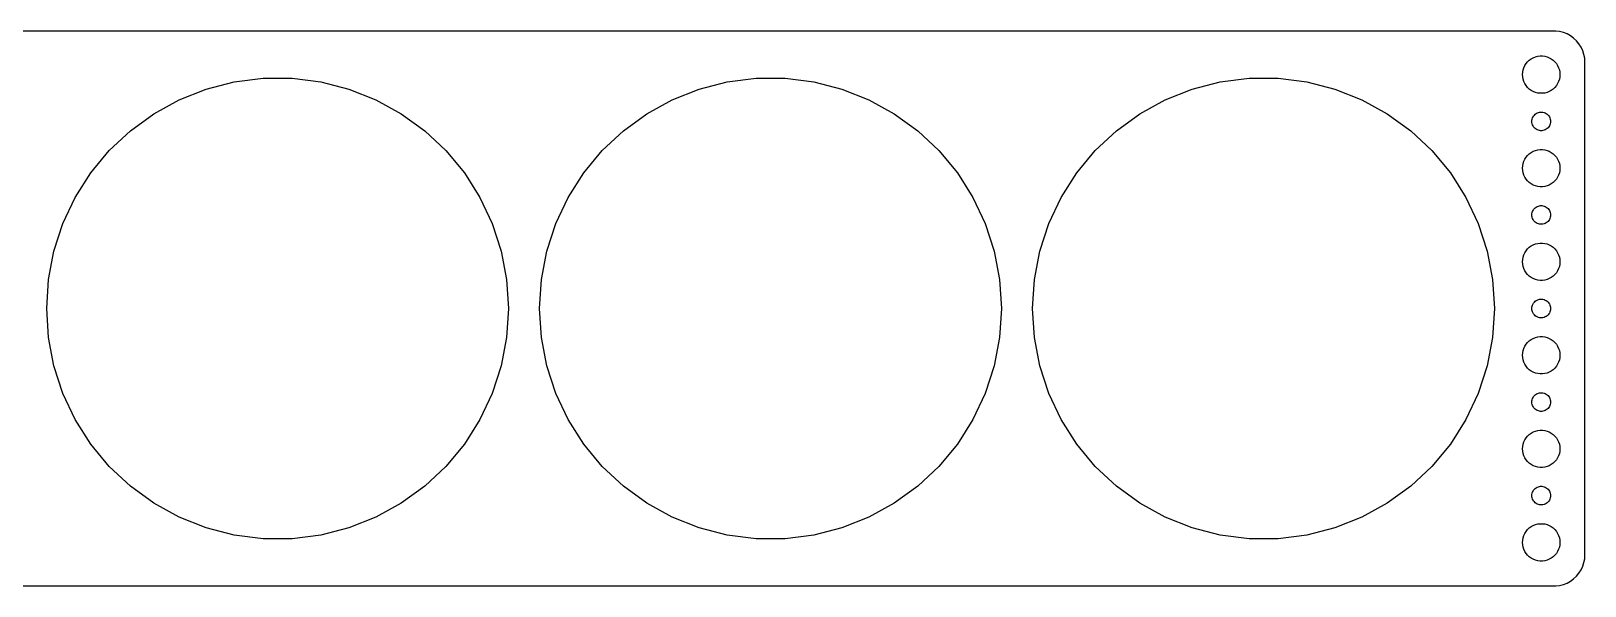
# Model space of a CAD drawing. Header units: metres. Extents: x -210 to 210, y -44 to 44.
# Drawn here: x -39.5 to 209.5, y -44.5 to 44.5 of the extents above; entities that cross this region are included whole.
import ezdxf

# ---------------------------------------------------------------- set-up
doc = ezdxf.new("R2010")
doc.units = ezdxf.units.M

msp = doc.modelspace()

# ---------------------------------------------------------------- linework, layer by layer
for p, q in [((204.814, 44.4901), (-204.814, 44.4901)), ((205.437, 44.4114), (204.814, 44.4901)), ((206.045, 44.2553), (205.437, 44.4114)), ((206.629, 44.0241), (206.045, 44.2553)), ((207.179, 43.7216), (206.629, 44.0241)), ((207.687, 43.3526), (207.179, 43.7216)), ((208.145, 42.9227), (207.687, 43.3526)), ((208.545, 42.4389), (208.145, 42.9227)), ((208.882, 41.9088), (208.545, 42.4389)), ((200.588, 39.8115), (200.893, 40.033)), ((200.893, 40.033), (201.223, 40.2145)), ((201.223, 40.2145), (201.573, 40.3532)), ((201.573, 40.3532), (201.938, 40.4469)), ((201.938, 40.4469), (202.312, 40.4941)), ((202.312, 40.4941), (202.688, 40.4941)), ((202.688, 40.4941), (203.062, 40.4469)), ((203.062, 40.4469), (203.427, 40.3532)), ((203.427, 40.3532), (203.777, 40.2145)), ((203.777, 40.2145), (204.107, 40.033)), ((204.107, 40.033), (204.412, 39.8115)), ((209.149, 41.3406), (208.882, 41.9088)), ((209.343, 40.7434), (209.149, 41.3406)), ((209.461, 40.1267), (209.343, 40.7434)), ((209.5, 39.5), (209.461, 40.1267)), ((199.5, 37.5), (199.524, 37.876)), ((199.524, 37.124), (199.5, 37.5)), ((199.524, 37.876), (199.594, 38.2461)), ((199.594, 38.2461), (199.711, 38.6044)), ((199.711, 38.6044), (199.871, 38.9453)), ((199.871, 38.9453), (200.073, 39.2634)), ((200.073, 39.2634), (200.313, 39.5536)), ((200.313, 39.5536), (200.588, 39.8115)), ((204.412, 39.8115), (204.687, 39.5536)), ((204.687, 39.5536), (204.927, 39.2634)), ((204.927, 39.2634), (205.129, 38.9453)), ((205.129, 38.9453), (205.289, 38.6044)), ((205.289, 38.6044), (205.406, 38.2461)), ((205.406, 38.2461), (205.476, 37.876)), ((205.476, 37.876), (205.5, 37.5)), ((205.5, 37.5), (205.476, 37.124)), ((209.5, -39.5), (209.5, 39.5)), ((-15.7538, 33.4786), (-11.4336, 35.1891)), ((-11.4336, 35.1891), (-6.93311, 36.3446)), ((-6.93311, 36.3446), (-2.32324, 36.927)), ((-2.32324, 36.927), (2.32324, 36.927)), ((2.32324, 36.927), (6.93311, 36.3446)), ((6.93311, 36.3446), (11.4336, 35.1891)), ((11.4336, 35.1891), (15.7538, 33.4786)), ((63.2462, 33.4786), (67.5664, 35.1891)), ((67.5664, 35.1891), (72.0669, 36.3446)), ((72.0669, 36.3446), (76.6767, 36.927)), ((76.6767, 36.927), (81.3232, 36.927)), ((81.3232, 36.927), (85.9331, 36.3446)), ((85.9331, 36.3446), (90.4336, 35.1891)), ((90.4336, 35.1891), (94.7538, 33.4786)), ((142.246, 33.4786), (146.566, 35.1891)), ((146.566, 35.1891), (151.067, 36.3446)), ((151.067, 36.3446), (155.677, 36.927)), ((155.677, 36.927), (160.323, 36.927)), ((160.323, 36.927), (164.933, 36.3446)), ((164.933, 36.3446), (169.434, 35.1891)), ((169.434, 35.1891), (173.754, 33.4786)), ((199.594, 36.7539), (199.524, 37.124)), ((199.711, 36.3956), (199.594, 36.7539)), ((199.871, 36.0547), (199.711, 36.3956)), ((200.073, 35.7366), (199.871, 36.0547)), ((200.313, 35.4464), (200.073, 35.7366)), ((200.588, 35.1885), (200.313, 35.4464)), ((200.893, 34.967), (200.588, 35.1885)), ((201.223, 34.7855), (200.893, 34.967)), ((204.107, 34.967), (203.777, 34.7855)), ((204.412, 35.1885), (204.107, 34.967)), ((204.687, 35.4464), (204.412, 35.1885)), ((204.927, 35.7366), (204.687, 35.4464)), ((205.129, 36.0547), (204.927, 35.7366)), ((205.289, 36.3956), (205.129, 36.0547)), ((205.406, 36.7539), (205.289, 36.3956)), ((205.476, 37.124), (205.406, 36.7539)), ((-19.8256, 31.2401), (-15.7538, 33.4786)), ((15.7538, 33.4786), (19.8256, 31.2401)), ((59.1744, 31.2401), (63.2462, 33.4786)), ((94.7538, 33.4786), (98.8256, 31.2401)), ((138.174, 31.2401), (142.246, 33.4786)), ((173.754, 33.4786), (177.826, 31.2401)), ((201.573, 34.6468), (201.223, 34.7855)), ((201.938, 34.5531), (201.573, 34.6468)), ((202.312, 34.5059), (201.938, 34.5531)), ((202.688, 34.5059), (202.312, 34.5059)), ((203.062, 34.5531), (202.688, 34.5059)), ((203.427, 34.6468), (203.062, 34.5531)), ((203.777, 34.7855), (203.427, 34.6468)), ((-23.5847, 28.509), (-19.8256, 31.2401)), ((19.8256, 31.2401), (23.5847, 28.509)), ((55.4153, 28.509), (59.1744, 31.2401)), ((98.8256, 31.2401), (102.585, 28.509)), ((134.415, 28.509), (138.174, 31.2401)), ((177.826, 31.2401), (181.585, 28.509)), ((201, 30), (201.012, 30.188)), ((201.012, 29.812), (201, 30)), ((201.012, 30.188), (201.047, 30.373)), ((201.047, 30.373), (201.105, 30.5522)), ((201.105, 30.5522), (201.186, 30.7226)), ((201.186, 30.7226), (201.286, 30.8817)), ((201.286, 30.8817), (201.407, 31.0268)), ((201.407, 31.0268), (201.544, 31.1558)), ((201.544, 31.1558), (201.696, 31.2665)), ((201.696, 31.2665), (201.861, 31.3572)), ((201.861, 31.3572), (202.036, 31.4266)), ((202.036, 31.4266), (202.219, 31.4734)), ((202.219, 31.4734), (202.406, 31.497)), ((202.406, 31.497), (202.594, 31.497)), ((202.594, 31.497), (202.781, 31.4734)), ((202.781, 31.4734), (202.964, 31.4266)), ((202.964, 31.4266), (203.139, 31.3572)), ((203.139, 31.3572), (203.304, 31.2665)), ((203.304, 31.2665), (203.456, 31.1558)), ((203.456, 31.1558), (203.593, 31.0268)), ((203.593, 31.0268), (203.714, 30.8817)), ((203.714, 30.8817), (203.814, 30.7226)), ((203.814, 30.7226), (203.895, 30.5522)), ((203.895, 30.5522), (203.953, 30.373)), ((203.953, 30.373), (203.988, 30.188)), ((203.988, 30.188), (204, 30)), ((204, 30), (203.988, 29.812)), ((-26.9718, 25.3282), (-23.5847, 28.509)), ((23.5847, 28.509), (26.9718, 25.3282)), ((52.0282, 25.3282), (55.4153, 28.509)), ((102.585, 28.509), (105.972, 25.3282)), ((131.028, 25.3282), (134.415, 28.509)), ((181.585, 28.509), (184.972, 25.3282)), ((201.047, 29.627), (201.012, 29.812)), ((201.105, 29.4478), (201.047, 29.627)), ((201.186, 29.2774), (201.105, 29.4478)), ((201.286, 29.1183), (201.186, 29.2774)), ((201.407, 28.9732), (201.286, 29.1183)), ((201.544, 28.8442), (201.407, 28.9732)), ((201.696, 28.7335), (201.544, 28.8442)), ((201.861, 28.6427), (201.696, 28.7335)), ((202.036, 28.5734), (201.861, 28.6427)), ((202.219, 28.5266), (202.036, 28.5734)), ((202.406, 28.503), (202.219, 28.5266)), ((202.594, 28.503), (202.406, 28.503)), ((202.781, 28.5266), (202.594, 28.503)), ((202.964, 28.5734), (202.781, 28.5266)), ((203.139, 28.6427), (202.964, 28.5734)), ((203.304, 28.7335), (203.139, 28.6427)), ((203.456, 28.8442), (203.304, 28.7335)), ((203.593, 28.9732), (203.456, 28.8442)), ((203.714, 29.1183), (203.593, 28.9732)), ((203.814, 29.2774), (203.714, 29.1183)), ((203.895, 29.4478), (203.814, 29.2774)), ((203.953, 29.627), (203.895, 29.4478)), ((203.988, 29.812), (203.953, 29.627)), ((-29.9336, 21.748), (-26.9718, 25.3282)), ((26.9718, 25.3282), (29.9336, 21.748)), ((49.0664, 21.748), (52.0282, 25.3282)), ((105.972, 25.3282), (108.934, 21.748)), ((128.066, 21.748), (131.028, 25.3282)), ((184.972, 25.3282), (187.934, 21.748)), ((200.588, 24.8115), (200.893, 25.033)), ((200.893, 25.033), (201.223, 25.2145)), ((201.223, 25.2145), (201.573, 25.3532)), ((201.573, 25.3532), (201.938, 25.4469)), ((201.938, 25.4469), (202.312, 25.4941)), ((202.312, 25.4941), (202.688, 25.4941)), ((202.688, 25.4941), (203.062, 25.4469)), ((203.062, 25.4469), (203.427, 25.3532)), ((203.427, 25.3532), (203.777, 25.2145)), ((203.777, 25.2145), (204.107, 25.033)), ((204.107, 25.033), (204.412, 24.8115)), ((199.5, 22.5), (199.524, 22.876)), ((199.524, 22.124), (199.5, 22.5)), ((199.524, 22.876), (199.594, 23.2461)), ((199.594, 23.2461), (199.711, 23.6044)), ((199.711, 23.6044), (199.871, 23.9453)), ((199.871, 23.9453), (200.073, 24.2634)), ((200.073, 24.2634), (200.313, 24.5536)), ((200.313, 24.5536), (200.588, 24.8115)), ((204.412, 24.8115), (204.687, 24.5536)), ((204.687, 24.5536), (204.927, 24.2634)), ((204.927, 24.2634), (205.129, 23.9453)), ((205.129, 23.9453), (205.289, 23.6044)), ((205.289, 23.6044), (205.406, 23.2461)), ((205.406, 23.2461), (205.476, 22.876)), ((205.476, 22.876), (205.5, 22.5)), ((205.5, 22.5), (205.476, 22.124)), ((-32.4233, 17.8249), (-29.9336, 21.748)), ((29.9336, 21.748), (32.4233, 17.8249)), ((46.5766, 17.8249), (49.0664, 21.748)), ((108.934, 21.748), (111.423, 17.8249)), ((125.577, 17.8249), (128.066, 21.748)), ((187.934, 21.748), (190.423, 17.8249)), ((199.594, 21.7539), (199.524, 22.124)), ((199.711, 21.3956), (199.594, 21.7539)), ((199.871, 21.0547), (199.711, 21.3956)), ((200.073, 20.7366), (199.871, 21.0547)), ((200.313, 20.4464), (200.073, 20.7366)), ((200.588, 20.1884), (200.313, 20.4464)), ((200.893, 19.967), (200.588, 20.1884)), ((201.223, 19.7855), (200.893, 19.967)), ((204.107, 19.967), (203.777, 19.7855)), ((204.412, 20.1884), (204.107, 19.967)), ((204.687, 20.4464), (204.412, 20.1884)), ((204.927, 20.7366), (204.687, 20.4464)), ((205.129, 21.0547), (204.927, 20.7366)), ((205.289, 21.3956), (205.129, 21.0547)), ((205.406, 21.7539), (205.289, 21.3956)), ((205.476, 22.124), (205.406, 21.7539)), ((-34.4017, 13.6206), (-32.4233, 17.8249)), ((32.4233, 17.8249), (34.4017, 13.6206)), ((44.5983, 13.6206), (46.5766, 17.8249)), ((111.423, 17.8249), (113.402, 13.6206)), ((123.598, 13.6206), (125.577, 17.8249)), ((190.423, 17.8249), (192.402, 13.6206)), ((201.573, 19.6468), (201.223, 19.7855)), ((201.938, 19.5531), (201.573, 19.6468)), ((202.312, 19.5059), (201.938, 19.5531)), ((202.688, 19.5059), (202.312, 19.5059)), ((203.062, 19.5531), (202.688, 19.5059)), ((203.427, 19.6468), (203.062, 19.5531)), ((203.777, 19.7855), (203.427, 19.6468)), ((201, 15), (201.012, 15.188)), ((201.012, 14.812), (201, 15)), ((201.012, 15.188), (201.047, 15.373)), ((201.047, 15.373), (201.105, 15.5522)), ((201.105, 15.5522), (201.186, 15.7226)), ((201.186, 15.7226), (201.286, 15.8817)), ((201.286, 15.8817), (201.407, 16.0268)), ((201.407, 16.0268), (201.544, 16.1558)), ((201.544, 16.1558), (201.696, 16.2665)), ((201.696, 16.2665), (201.861, 16.3572)), ((201.861, 16.3572), (202.036, 16.4266)), ((202.036, 16.4266), (202.219, 16.4734)), ((202.219, 16.4734), (202.406, 16.497)), ((202.406, 16.497), (202.594, 16.497)), ((202.594, 16.497), (202.781, 16.4734)), ((202.781, 16.4734), (202.964, 16.4266)), ((202.964, 16.4266), (203.139, 16.3572)), ((203.139, 16.3572), (203.304, 16.2665)), ((203.304, 16.2665), (203.456, 16.1558)), ((203.456, 16.1558), (203.593, 16.0268)), ((203.593, 16.0268), (203.714, 15.8817)), ((203.714, 15.8817), (203.814, 15.7226)), ((203.814, 15.7226), (203.895, 15.5522)), ((203.895, 15.5522), (203.953, 15.373)), ((203.953, 15.373), (203.988, 15.188)), ((203.988, 15.188), (204, 15)), ((204, 15), (203.988, 14.812)), ((-35.8376, 9.20152), (-34.4017, 13.6206)), ((34.4017, 13.6206), (35.8376, 9.20152)), ((43.1624, 9.20152), (44.5983, 13.6206)), ((113.402, 13.6206), (114.838, 9.20152)), ((122.162, 9.20152), (123.598, 13.6206)), ((192.402, 13.6206), (193.838, 9.20152)), ((201.047, 14.627), (201.012, 14.812)), ((201.105, 14.4478), (201.047, 14.627)), ((201.186, 14.2774), (201.105, 14.4478)), ((201.286, 14.1183), (201.186, 14.2774)), ((201.407, 13.9732), (201.286, 14.1183)), ((201.544, 13.8442), (201.407, 13.9732)), ((201.696, 13.7335), (201.544, 13.8442)), ((201.861, 13.6427), (201.696, 13.7335)), ((202.036, 13.5734), (201.861, 13.6427)), ((202.219, 13.5266), (202.036, 13.5734)), ((202.406, 13.5029), (202.219, 13.5266)), ((202.594, 13.5029), (202.406, 13.5029)), ((202.781, 13.5266), (202.594, 13.5029)), ((202.964, 13.5734), (202.781, 13.5266)), ((203.139, 13.6427), (202.964, 13.5734)), ((203.304, 13.7335), (203.139, 13.6427)), ((203.456, 13.8442), (203.304, 13.7335)), ((203.593, 13.9732), (203.456, 13.8442)), ((203.714, 14.1183), (203.593, 13.9732)), ((203.814, 14.2774), (203.714, 14.1183)), ((203.895, 14.4478), (203.814, 14.2774)), ((203.953, 14.627), (203.895, 14.4478)), ((203.988, 14.812), (203.953, 14.627)), ((200.588, 9.81154), (200.893, 10.033)), ((200.893, 10.033), (201.223, 10.2145)), ((201.223, 10.2145), (201.573, 10.3532)), ((201.573, 10.3532), (201.938, 10.4469)), ((201.938, 10.4469), (202.312, 10.4941)), ((202.312, 10.4941), (202.688, 10.4941)), ((202.688, 10.4941), (203.062, 10.4469)), ((203.062, 10.4469), (203.427, 10.3532)), ((203.427, 10.3532), (203.777, 10.2145)), ((203.777, 10.2145), (204.107, 10.033)), ((204.107, 10.033), (204.412, 9.81154)), ((-36.7082, 4.63733), (-35.8376, 9.20152)), ((35.8376, 9.20152), (36.7082, 4.63733)), ((42.2917, 4.63733), (43.1624, 9.20152)), ((114.838, 9.20152), (115.708, 4.63733)), ((121.292, 4.63733), (122.162, 9.20152)), ((193.838, 9.20152), (194.708, 4.63733)), ((199.5, 7.5), (199.524, 7.87599)), ((199.524, 7.12399), (199.5, 7.5)), ((199.524, 7.87599), (199.594, 8.24606)), ((199.594, 8.24606), (199.711, 8.60437)), ((199.711, 8.60437), (199.871, 8.94525)), ((199.871, 8.94525), (200.073, 9.26335)), ((200.073, 9.26335), (200.313, 9.55363)), ((200.313, 9.55363), (200.588, 9.81154)), ((204.412, 9.81154), (204.687, 9.55363)), ((204.687, 9.55363), (204.927, 9.26335)), ((204.927, 9.26335), (205.129, 8.94525)), ((205.129, 8.94525), (205.289, 8.60437)), ((205.289, 8.60437), (205.406, 8.24606)), ((205.406, 8.24606), (205.476, 7.87599)), ((205.476, 7.87599), (205.5, 7.5)), ((205.5, 7.5), (205.476, 7.12399)), ((199.594, 6.75392), (199.524, 7.12399)), ((199.711, 6.39561), (199.594, 6.75392)), ((199.871, 6.05473), (199.711, 6.39561)), ((200.073, 5.73663), (199.871, 6.05473)), ((200.313, 5.44635), (200.073, 5.73663)), ((200.588, 5.18845), (200.313, 5.44635)), ((200.893, 4.96701), (200.588, 5.18845)), ((204.412, 5.18845), (204.107, 4.96701)), ((204.687, 5.44635), (204.412, 5.18845)), ((204.927, 5.73663), (204.687, 5.44635)), ((205.129, 6.05473), (204.927, 5.73663)), ((205.289, 6.39561), (205.129, 6.05473)), ((205.406, 6.75392), (205.289, 6.39561)), ((205.476, 7.12399), (205.406, 6.75392)), ((-37, 0), (-36.7082, 4.63733)), ((36.7082, 4.63733), (37, 0)), ((42, 0), (42.2917, 4.63733)), ((115.708, 4.63733), (116, 0)), ((121, 0), (121.292, 4.63733)), ((194.708, 4.63733), (195, 0)), ((201.223, 4.78551), (200.893, 4.96701)), ((201.573, 4.64682), (201.223, 4.78551)), ((201.938, 4.55313), (201.573, 4.64682)), ((202.312, 4.50591), (201.938, 4.55313)), ((202.688, 4.50591), (202.312, 4.50591)), ((203.062, 4.55313), (202.688, 4.50591)), ((203.427, 4.64682), (203.062, 4.55313)), ((203.777, 4.78551), (203.427, 4.64682)), ((204.107, 4.96701), (203.777, 4.78551)), ((-36.7082, -4.63733), (-37, 0)), ((37, 0), (36.7082, -4.63733)), ((42.2917, -4.63733), (42, 0)), ((116, 0), (115.708, -4.63733)), ((121.292, -4.63733), (121, 0)), ((195, 0), (194.708, -4.63733)), ((201, 0), (201.012, 0.18799)), ((201.012, -0.18799), (201, 0)), ((201.012, 0.18799), (201.047, 0.37303)), ((201.047, 0.37303), (201.105, 0.55219)), ((201.105, 0.55219), (201.186, 0.72263)), ((201.186, 0.72263), (201.286, 0.88167)), ((201.286, 0.88167), (201.407, 1.02681)), ((201.407, 1.02681), (201.544, 1.15576)), ((201.544, 1.15576), (201.696, 1.26648)), ((201.696, 1.26648), (201.861, 1.35724)), ((201.861, 1.35724), (202.036, 1.42657)), ((202.036, 1.42657), (202.219, 1.47342)), ((202.219, 1.47342), (202.406, 1.49704)), ((202.406, 1.49704), (202.594, 1.49704)), ((202.594, 1.49704), (202.781, 1.47342)), ((202.781, 1.47342), (202.964, 1.42657)), ((202.964, 1.42657), (203.139, 1.35724)), ((203.139, 1.35724), (203.304, 1.26648)), ((203.304, 1.26648), (203.456, 1.15576)), ((203.456, 1.15576), (203.593, 1.02681)), ((203.593, 1.02681), (203.714, 0.88167)), ((203.714, 0.88167), (203.814, 0.72263)), ((203.814, 0.72263), (203.895, 0.55219)), ((203.895, 0.55219), (203.953, 0.37303)), ((203.953, 0.37303), (203.988, 0.18799)), ((203.988, 0.18799), (204, 0)), ((204, 0), (203.988, -0.18799)), ((201.047, -0.37303), (201.012, -0.18799)), ((201.105, -0.55219), (201.047, -0.37303)), ((201.186, -0.72263), (201.105, -0.55219)), ((201.286, -0.88167), (201.186, -0.72263)), ((201.407, -1.02681), (201.286, -0.88167)), ((201.544, -1.15576), (201.407, -1.02681)), ((201.696, -1.26648), (201.544, -1.15576)), ((201.861, -1.35724), (201.696, -1.26648)), ((202.036, -1.42657), (201.861, -1.35724)), ((202.219, -1.47342), (202.036, -1.42657)), ((202.406, -1.49704), (202.219, -1.47342)), ((202.594, -1.49704), (202.406, -1.49704)), ((202.781, -1.47342), (202.594, -1.49704)), ((202.964, -1.42657), (202.781, -1.47342)), ((203.139, -1.35724), (202.964, -1.42657)), ((203.304, -1.26648), (203.139, -1.35724)), ((203.456, -1.15576), (203.304, -1.26648)), ((203.593, -1.02681), (203.456, -1.15576)), ((203.714, -0.88167), (203.593, -1.02681)), ((203.814, -0.72263), (203.714, -0.88167)), ((203.895, -0.55219), (203.814, -0.72263)), ((203.953, -0.37303), (203.895, -0.55219)), ((203.988, -0.18799), (203.953, -0.37303)), ((-35.8376, -9.20152), (-36.7082, -4.63733)), ((36.7082, -4.63733), (35.8376, -9.20152)), ((43.1624, -9.20152), (42.2917, -4.63733)), ((115.708, -4.63733), (114.838, -9.20152)), ((122.162, -9.20152), (121.292, -4.63733)), ((194.708, -4.63733), (193.838, -9.20152)), ((200.588, -5.18845), (200.893, -4.96701)), ((200.893, -4.96701), (201.223, -4.78551)), ((201.223, -4.78551), (201.573, -4.64682)), ((201.573, -4.64682), (201.938, -4.55313)), ((201.938, -4.55313), (202.312, -4.50591)), ((202.312, -4.50591), (202.688, -4.50591)), ((202.688, -4.50591), (203.062, -4.55313)), ((203.062, -4.55313), (203.427, -4.64682)), ((203.427, -4.64682), (203.777, -4.78551)), ((203.777, -4.78551), (204.107, -4.96701)), ((204.107, -4.96701), (204.412, -5.18845)), ((199.5, -7.5), (199.524, -7.12399)), ((199.524, -7.12399), (199.594, -6.75392)), ((199.594, -6.75392), (199.711, -6.39561)), ((199.711, -6.39561), (199.871, -6.05473)), ((199.871, -6.05473), (200.073, -5.73663)), ((200.073, -5.73663), (200.313, -5.44635)), ((200.313, -5.44635), (200.588, -5.18845)), ((204.412, -5.18845), (204.687, -5.44635)), ((204.687, -5.44635), (204.927, -5.73663)), ((204.927, -5.73663), (205.129, -6.05473)), ((205.129, -6.05473), (205.289, -6.39561)), ((205.289, -6.39561), (205.406, -6.75392)), ((205.406, -6.75392), (205.476, -7.12399)), ((205.476, -7.12399), (205.5, -7.5)), ((-34.4017, -13.6206), (-35.8376, -9.20152)), ((35.8376, -9.20152), (34.4017, -13.6206)), ((44.5983, -13.6206), (43.1624, -9.20152)), ((114.838, -9.20152), (113.402, -13.6206)), ((123.598, -13.6206), (122.162, -9.20152)), ((193.838, -9.20152), (192.402, -13.6206)), ((199.524, -7.87599), (199.5, -7.5)), ((199.594, -8.24606), (199.524, -7.87599)), ((199.711, -8.60437), (199.594, -8.24606)), ((199.871, -8.94525), (199.711, -8.60437)), ((200.073, -9.26335), (199.871, -8.94525)), ((200.313, -9.55363), (200.073, -9.26335)), ((200.588, -9.81154), (200.313, -9.55363)), ((200.893, -10.033), (200.588, -9.81154)), ((204.412, -9.81154), (204.107, -10.033)), ((204.687, -9.55363), (204.412, -9.81154)), ((204.927, -9.26335), (204.687, -9.55363)), ((205.129, -8.94525), (204.927, -9.26335)), ((205.289, -8.60437), (205.129, -8.94525)), ((205.406, -8.24606), (205.289, -8.60437)), ((205.476, -7.87599), (205.406, -8.24606)), ((205.5, -7.5), (205.476, -7.87599)), ((201.223, -10.2145), (200.893, -10.033)), ((201.573, -10.3532), (201.223, -10.2145)), ((201.938, -10.4469), (201.573, -10.3532)), ((202.312, -10.4941), (201.938, -10.4469)), ((202.688, -10.4941), (202.312, -10.4941)), ((203.062, -10.4469), (202.688, -10.4941)), ((203.427, -10.3532), (203.062, -10.4469)), ((203.777, -10.2145), (203.427, -10.3532)), ((204.107, -10.033), (203.777, -10.2145)), ((-32.4233, -17.8249), (-34.4017, -13.6206)), ((34.4017, -13.6206), (32.4233, -17.8249)), ((46.5766, -17.8249), (44.5983, -13.6206)), ((113.402, -13.6206), (111.423, -17.8249)), ((125.577, -17.8249), (123.598, -13.6206)), ((192.402, -13.6206), (190.423, -17.8249)), ((201, -15), (201.012, -14.812)), ((201.012, -14.812), (201.047, -14.627)), ((201.047, -14.627), (201.105, -14.4478)), ((201.105, -14.4478), (201.186, -14.2774)), ((201.186, -14.2774), (201.286, -14.1183)), ((201.286, -14.1183), (201.407, -13.9732)), ((201.407, -13.9732), (201.544, -13.8442)), ((201.544, -13.8442), (201.696, -13.7335)), ((201.696, -13.7335), (201.861, -13.6427)), ((201.861, -13.6427), (202.036, -13.5734)), ((202.036, -13.5734), (202.219, -13.5266)), ((202.219, -13.5266), (202.406, -13.5029)), ((202.406, -13.5029), (202.594, -13.5029)), ((202.594, -13.5029), (202.781, -13.5266)), ((202.781, -13.5266), (202.964, -13.5734)), ((202.964, -13.5734), (203.139, -13.6427)), ((203.139, -13.6427), (203.304, -13.7335)), ((203.304, -13.7335), (203.456, -13.8442)), ((203.456, -13.8442), (203.593, -13.9732)), ((203.593, -13.9732), (203.714, -14.1183)), ((203.714, -14.1183), (203.814, -14.2774)), ((203.814, -14.2774), (203.895, -14.4478)), ((203.895, -14.4478), (203.953, -14.627)), ((203.953, -14.627), (203.988, -14.812)), ((203.988, -14.812), (204, -15)), ((201.012, -15.188), (201, -15)), ((201.047, -15.373), (201.012, -15.188)), ((201.105, -15.5522), (201.047, -15.373)), ((201.186, -15.7226), (201.105, -15.5522)), ((201.286, -15.8817), (201.186, -15.7226)), ((201.407, -16.0268), (201.286, -15.8817)), ((201.544, -16.1558), (201.407, -16.0268)), ((201.696, -16.2665), (201.544, -16.1558)), ((201.861, -16.3572), (201.696, -16.2665)), ((202.036, -16.4266), (201.861, -16.3572)), ((202.219, -16.4734), (202.036, -16.4266)), ((202.406, -16.497), (202.219, -16.4734)), ((202.594, -16.497), (202.406, -16.497)), ((202.781, -16.4734), (202.594, -16.497)), ((202.964, -16.4266), (202.781, -16.4734)), ((203.139, -16.3572), (202.964, -16.4266)), ((203.304, -16.2665), (203.139, -16.3572)), ((203.456, -16.1558), (203.304, -16.2665)), ((203.593, -16.0268), (203.456, -16.1558)), ((203.714, -15.8817), (203.593, -16.0268)), ((203.814, -15.7226), (203.714, -15.8817)), ((203.895, -15.5522), (203.814, -15.7226)), ((203.953, -15.373), (203.895, -15.5522)), ((203.988, -15.188), (203.953, -15.373)), ((204, -15), (203.988, -15.188)), ((-29.9336, -21.748), (-32.4233, -17.8249)), ((32.4233, -17.8249), (29.9336, -21.748)), ((49.0664, -21.748), (46.5766, -17.8249)), ((111.423, -17.8249), (108.934, -21.748)), ((128.066, -21.748), (125.577, -17.8249)), ((190.423, -17.8249), (187.934, -21.748)), ((200.893, -19.967), (201.223, -19.7855)), ((201.223, -19.7855), (201.573, -19.6468)), ((201.573, -19.6468), (201.938, -19.5531)), ((201.938, -19.5531), (202.312, -19.5059)), ((202.312, -19.5059), (202.688, -19.5059)), ((202.688, -19.5059), (203.062, -19.5531)), ((203.062, -19.5531), (203.427, -19.6468)), ((203.427, -19.6468), (203.777, -19.7855)), ((203.777, -19.7855), (204.107, -19.967)), ((-26.9718, -25.3282), (-29.9336, -21.748)), ((29.9336, -21.748), (26.9718, -25.3282)), ((52.0282, -25.3282), (49.0664, -21.748)), ((108.934, -21.748), (105.972, -25.3282)), ((131.028, -25.3282), (128.066, -21.748)), ((187.934, -21.748), (184.972, -25.3282)), ((199.5, -22.5), (199.524, -22.124)), ((199.524, -22.124), (199.594, -21.7539)), ((199.594, -21.7539), (199.711, -21.3956)), ((199.711, -21.3956), (199.871, -21.0547)), ((199.871, -21.0547), (200.073, -20.7366)), ((200.073, -20.7366), (200.313, -20.4464)), ((200.313, -20.4464), (200.588, -20.1884)), ((200.588, -20.1884), (200.893, -19.967)), ((204.107, -19.967), (204.412, -20.1884)), ((204.412, -20.1884), (204.687, -20.4464)), ((204.687, -20.4464), (204.927, -20.7366)), ((204.927, -20.7366), (205.129, -21.0547)), ((205.129, -21.0547), (205.289, -21.3956)), ((205.289, -21.3956), (205.406, -21.7539)), ((205.406, -21.7539), (205.476, -22.124)), ((205.476, -22.124), (205.5, -22.5)), ((199.524, -22.876), (199.5, -22.5)), ((199.594, -23.2461), (199.524, -22.876)), ((199.711, -23.6044), (199.594, -23.2461)), ((199.871, -23.9453), (199.711, -23.6044)), ((200.073, -24.2634), (199.871, -23.9453)), ((200.313, -24.5536), (200.073, -24.2634)), ((200.588, -24.8115), (200.313, -24.5536)), ((200.893, -25.033), (200.588, -24.8115)), ((204.412, -24.8115), (204.107, -25.033)), ((204.687, -24.5536), (204.412, -24.8115)), ((204.927, -24.2634), (204.687, -24.5536)), ((205.129, -23.9453), (204.927, -24.2634)), ((205.289, -23.6044), (205.129, -23.9453)), ((205.406, -23.2461), (205.289, -23.6044)), ((205.476, -22.876), (205.406, -23.2461)), ((205.5, -22.5), (205.476, -22.876)), ((-23.5847, -28.509), (-26.9718, -25.3282)), ((26.9718, -25.3282), (23.5847, -28.509)), ((55.4153, -28.509), (52.0282, -25.3282)), ((105.972, -25.3282), (102.585, -28.509)), ((134.415, -28.509), (131.028, -25.3282)), ((184.972, -25.3282), (181.585, -28.509)), ((201.223, -25.2145), (200.893, -25.033)), ((201.573, -25.3532), (201.223, -25.2145)), ((201.938, -25.4469), (201.573, -25.3532)), ((202.312, -25.4941), (201.938, -25.4469)), ((202.688, -25.4941), (202.312, -25.4941)), ((203.062, -25.4469), (202.688, -25.4941)), ((203.427, -25.3532), (203.062, -25.4469)), ((203.777, -25.2145), (203.427, -25.3532)), ((204.107, -25.033), (203.777, -25.2145)), ((-19.8256, -31.2401), (-23.5847, -28.509)), ((23.5847, -28.509), (19.8256, -31.2401)), ((59.1744, -31.2401), (55.4153, -28.509)), ((102.585, -28.509), (98.8256, -31.2401)), ((138.174, -31.2401), (134.415, -28.509)), ((181.585, -28.509), (177.826, -31.2401)), ((201, -30), (201.012, -29.812)), ((201.012, -29.812), (201.047, -29.627)), ((201.047, -29.627), (201.105, -29.4478)), ((201.105, -29.4478), (201.186, -29.2774)), ((201.186, -29.2774), (201.286, -29.1183)), ((201.286, -29.1183), (201.407, -28.9732)), ((201.407, -28.9732), (201.544, -28.8442)), ((201.544, -28.8442), (201.696, -28.7335)), ((201.696, -28.7335), (201.861, -28.6427)), ((201.861, -28.6427), (202.036, -28.5734)), ((202.036, -28.5734), (202.219, -28.5266)), ((202.219, -28.5266), (202.406, -28.503)), ((202.406, -28.503), (202.594, -28.503)), ((202.594, -28.503), (202.781, -28.5266)), ((202.781, -28.5266), (202.964, -28.5734)), ((202.964, -28.5734), (203.139, -28.6427)), ((203.139, -28.6427), (203.304, -28.7335)), ((203.304, -28.7335), (203.456, -28.8442)), ((203.456, -28.8442), (203.593, -28.9732)), ((203.593, -28.9732), (203.714, -29.1183)), ((203.714, -29.1183), (203.814, -29.2774)), ((203.814, -29.2774), (203.895, -29.4478)), ((203.895, -29.4478), (203.953, -29.627)), ((203.953, -29.627), (203.988, -29.812)), ((203.988, -29.812), (204, -30)), ((-15.7538, -33.4786), (-19.8256, -31.2401)), ((19.8256, -31.2401), (15.7538, -33.4786)), ((63.2462, -33.4786), (59.1744, -31.2401)), ((98.8256, -31.2401), (94.7538, -33.4786)), ((142.246, -33.4786), (138.174, -31.2401)), ((177.826, -31.2401), (173.754, -33.4786)), ((201.012, -30.188), (201, -30)), ((201.047, -30.373), (201.012, -30.188)), ((201.105, -30.5522), (201.047, -30.373)), ((201.186, -30.7226), (201.105, -30.5522)), ((201.286, -30.8817), (201.186, -30.7226)), ((201.407, -31.0268), (201.286, -30.8817)), ((201.544, -31.1558), (201.407, -31.0268)), ((201.696, -31.2665), (201.544, -31.1558)), ((201.861, -31.3572), (201.696, -31.2665)), ((202.036, -31.4266), (201.861, -31.3572)), ((202.219, -31.4734), (202.036, -31.4266)), ((202.406, -31.497), (202.219, -31.4734)), ((202.594, -31.497), (202.406, -31.497)), ((202.781, -31.4734), (202.594, -31.497)), ((202.964, -31.4266), (202.781, -31.4734)), ((203.139, -31.3572), (202.964, -31.4266)), ((203.304, -31.2665), (203.139, -31.3572)), ((203.456, -31.1558), (203.304, -31.2665)), ((203.593, -31.0268), (203.456, -31.1558)), ((203.714, -30.8817), (203.593, -31.0268)), ((203.814, -30.7226), (203.714, -30.8817)), ((203.895, -30.5522), (203.814, -30.7226)), ((203.953, -30.373), (203.895, -30.5522)), ((203.988, -30.188), (203.953, -30.373)), ((204, -30), (203.988, -30.188)), ((-11.4336, -35.1891), (-15.7538, -33.4786)), ((15.7538, -33.4786), (11.4336, -35.1891)), ((67.5664, -35.1891), (63.2462, -33.4786)), ((94.7538, -33.4786), (90.4336, -35.1891)), ((146.566, -35.1891), (142.246, -33.4786)), ((173.754, -33.4786), (169.434, -35.1891)), ((200.893, -34.967), (201.223, -34.7855)), ((201.223, -34.7855), (201.573, -34.6468)), ((201.573, -34.6468), (201.938, -34.5531)), ((201.938, -34.5531), (202.312, -34.5059)), ((202.312, -34.5059), (202.688, -34.5059)), ((202.688, -34.5059), (203.062, -34.5531)), ((203.062, -34.5531), (203.427, -34.6468)), ((203.427, -34.6468), (203.777, -34.7855)), ((203.777, -34.7855), (204.107, -34.967)), ((-6.93311, -36.3446), (-11.4336, -35.1891)), ((-2.32324, -36.927), (-6.93311, -36.3446)), ((2.32324, -36.927), (-2.32324, -36.927)), ((6.93311, -36.3446), (2.32324, -36.927)), ((11.4336, -35.1891), (6.93311, -36.3446)), ((72.0669, -36.3446), (67.5664, -35.1891)), ((76.6767, -36.927), (72.0669, -36.3446)), ((81.3232, -36.927), (76.6767, -36.927)), ((85.9331, -36.3446), (81.3232, -36.927)), ((90.4336, -35.1891), (85.9331, -36.3446)), ((151.067, -36.3446), (146.566, -35.1891)), ((155.677, -36.927), (151.067, -36.3446)), ((160.323, -36.927), (155.677, -36.927)), ((164.933, -36.3446), (160.323, -36.927)), ((169.434, -35.1891), (164.933, -36.3446)), ((199.5, -37.5), (199.524, -37.124)), ((199.524, -37.124), (199.594, -36.7539)), ((199.594, -36.7539), (199.711, -36.3956)), ((199.711, -36.3956), (199.871, -36.0547)), ((199.871, -36.0547), (200.073, -35.7366)), ((200.073, -35.7366), (200.313, -35.4464)), ((200.313, -35.4464), (200.588, -35.1885)), ((200.588, -35.1885), (200.893, -34.967)), ((204.107, -34.967), (204.412, -35.1885)), ((204.412, -35.1885), (204.687, -35.4464)), ((204.687, -35.4464), (204.927, -35.7366)), ((204.927, -35.7366), (205.129, -36.0547)), ((205.129, -36.0547), (205.289, -36.3956)), ((205.289, -36.3956), (205.406, -36.7539)), ((205.406, -36.7539), (205.476, -37.124)), ((205.476, -37.124), (205.5, -37.5)), ((199.524, -37.876), (199.5, -37.5)), ((199.594, -38.2461), (199.524, -37.876)), ((199.711, -38.6044), (199.594, -38.2461)), ((199.871, -38.9453), (199.711, -38.6044)), ((200.073, -39.2634), (199.871, -38.9453)), ((200.313, -39.5536), (200.073, -39.2634)), ((200.588, -39.8115), (200.313, -39.5536)), ((200.893, -40.033), (200.588, -39.8115)), ((204.412, -39.8115), (204.107, -40.033)), ((204.687, -39.5536), (204.412, -39.8115)), ((204.927, -39.2634), (204.687, -39.5536)), ((205.129, -38.9453), (204.927, -39.2634)), ((205.289, -38.6044), (205.129, -38.9453)), ((205.406, -38.2461), (205.289, -38.6044)), ((205.476, -37.876), (205.406, -38.2461)), ((205.5, -37.5), (205.476, -37.876)), ((209.461, -40.1267), (209.5, -39.5)), ((201.223, -40.2145), (200.893, -40.033)), ((201.573, -40.3532), (201.223, -40.2145)), ((201.938, -40.4469), (201.573, -40.3532)), ((202.312, -40.4941), (201.938, -40.4469)), ((202.688, -40.4941), (202.312, -40.4941)), ((203.062, -40.4469), (202.688, -40.4941)), ((203.427, -40.3532), (203.062, -40.4469)), ((203.777, -40.2145), (203.427, -40.3532)), ((204.107, -40.033), (203.777, -40.2145)), ((208.545, -42.4389), (208.882, -41.9088)), ((208.882, -41.9088), (209.149, -41.3406)), ((209.149, -41.3406), (209.343, -40.7434)), ((209.343, -40.7434), (209.461, -40.1267)), ((-204.814, -44.4901), (204.814, -44.4901)), ((204.814, -44.4901), (205.437, -44.4114)), ((205.437, -44.4114), (206.045, -44.2553)), ((206.045, -44.2553), (206.629, -44.0241)), ((206.629, -44.0241), (207.179, -43.7216)), ((207.179, -43.7216), (207.687, -43.3526)), ((207.687, -43.3526), (208.145, -42.9227)), ((208.145, -42.9227), (208.545, -42.4389))]:
    msp.add_line(p, q)

doc.saveas('drawing.dxf')
